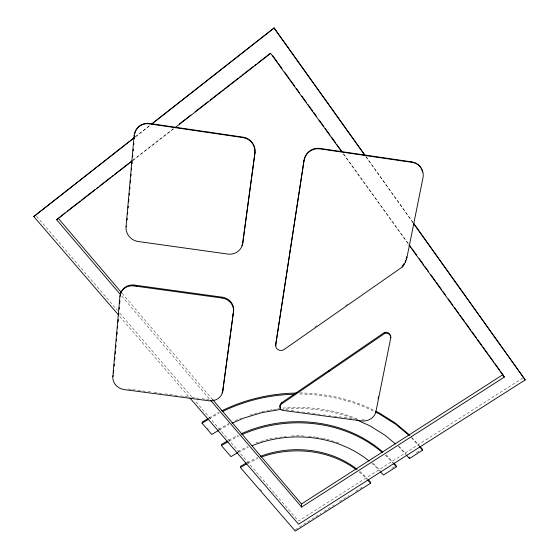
<?xml version="1.0" encoding="UTF-8"?>
<svg xmlns="http://www.w3.org/2000/svg" width="559" height="559" viewBox="0 0 559 559"><rect width="100%" height="100%" fill="white"/><g stroke="black" fill="none" stroke-linecap="round" stroke-linejoin="round"><path stroke-width="0.42" stroke-dasharray="2.79 2.1" d="M135.613 136.55L150.015 125.265M135.397 136.892L150.504 125.048M132.476 160.475L173.751 128.388M133.028 160.377L173.625 128.815M314.731 327.211L317.582 325.226M345.392 305.878L349.648 302.915M522.944 377.947L298.478 521.086L194.867 400.524M295.278 529.701L321.048 513.323M323.989 511.45L334.296 504.896M339.453 501.619L349.019 495.533M355.65 491.319L363.008 486.644M391.817 468.323L394.689 466.499M416.42 452.678L420.068 450.365M208.919 418.09L218.548 412.36M209.464 418.768L219.317 412.905M218.583 429.368L229.099 423.422M219.156 430.074L228.952 424.547M228.785 440.171L238.12 435.14M228.638 441.337L238.714 435.985M237.813 451.504L247.7 446.459M238.441 452.252L248.378 447.305M247.085 462.531L257.294 457.625M247.728 463.32L257.951 458.52M235.276 420.731L241.453 418.048M249.873 415.162L260.389 412.025M255.994 442.903L268.152 439.318M262.003 411.543L268.718 410.376M269.557 410.236L272.918 409.649M273.756 409.509L277.11 408.922M277.956 408.783L280.471 408.343C306.507 405.799 333.374 408.783 357.515 419.159M269.697 438.864L286.446 436.299M281.317 409.391C305.801 406.903 330.725 409.957 353.819 418.502M291.532 436.027L298.317 435.671L304.236 436.041M308.463 436.313L315.164 437.033M299.701 392.907C325.604 393.445 351.597 398.84 374.712 410.76M299.75 393.962C325.408 394.528 351.213 399.734 374.167 411.494M128.228 389.001L131.665 389.455M132.525 389.567L136.822 390.14M137.682 390.252L141.979 390.818M142.838 390.93L147.136 391.496M147.995 391.614L150.574 391.95M154.011 392.404L161.747 393.431M165.184 393.878L168.622 394.333M169.482 394.451L173.779 395.017M174.639 395.129L177.217 395.472M180.655 395.926L184.093 396.38M184.952 396.492L188.39 396.946M191.828 397.4L198.704 398.308M202.141 398.763L205.579 399.217M206.439 399.329L209.017 399.671M285.894 409.817L290.177 410.383M291.036 410.502L293.608 410.837M297.039 411.291L298.751 411.515M302.181 411.969L306.465 412.535M307.324 412.647L311.608 413.213M312.467 413.332L316.75 413.898M317.61 414.009L320.181 414.345M323.612 414.799L325.324 415.03M328.755 415.477L330.467 415.707M333.898 416.162L338.181 416.728M339.04 416.839L343.324 417.405M344.183 417.517L348.467 418.083M349.326 418.195L353.609 418.761M354.469 418.873L357.04 419.215M315.989 437.18L322.592 438.389M323.423 438.536L325.072 438.843M326.722 439.143L339.369 443.063M359.661 471.37L362.861 473.955L367.48 478.881M359.22 472.082L363.07 475.192L367.123 479.51M371.63 463.118L374.691 465.612L379.952 471.265M373.237 463.397L380.288 470.664M385.298 455.026L392.886 462.971M386.15 454.753L393.187 462.398M399.063 446.257L406.337 454.243M398.239 446.201L406.1 454.816M411.724 437.32L419.327 445.74M411.424 437.767L418.698 445.823M207.396 427.998L208.535 429.319M260.48 489.439L261.619 490.753M119.766 316.464L189.235 397.19M36.614 216.368L117.453 310.434M119.731 313.082L192.596 397.875M122.121 293.328L212.658 399.65M121.701 296.06L209.953 399.566M343.107 153.746L408.412 244.213M343.722 154.074L408.524 243.864M365.949 156.534L413.115 222.608M365.914 156.793L413.094 222.88M213.859 399.447A12.536 11.369 8.3 0 1 212.266 399.713M364.545 419.823A12.438 11.173 -8.3 0 1 361.324 419.781"/><path stroke-width="0.84" d="M281.582 403.912L281.589 402.815L384.592 332.381A4.94 4.549 -14.1 0 1 390.545 336.546L390.839 337.489L375.941 411.48A12.466 11.194 -8.3 0 1 361.533 420.913L281.974 410.271A4.248 3.836 0 0 1 281.582 403.912L384.878 333.318A4.954 4.556 -14.1 0 1 390.839 337.489M411.822 161.9L412.2 162.389A13.961 13.283 -39.6 0 1 422.981 177.839L406.938 257.524L405.471 262.045L402.403 266.923L284.056 349.529A5.317 4.933 0.4 0 1 278.263 349.745A5.317 4.933 0.4 0 1 275.692 344.931L304.096 160.035A13.772 13.591 -39.5 0 1 319.804 148.415L411.822 161.9A13.919 13.248 -39.7 0 1 422.583 172.032M120.625 293.964A13.15 12.123 22.5 0 1 134.481 285.104L222.314 297.199A12.955 12.13 10.7 0 1 233.571 311.056L222.727 391.167A12.571 11.39 8.3 0 1 208.821 400.761L124.357 389.609A12.724 11.411 16.8 0 1 112.834 376.591L119.919 296.382L120.374 295.543M134.817 133.524A14.234 13.521 48.2 0 1 149.63 123.476L243.081 137.172A13.877 13.661 48.1 0 1 254.939 152.866L242.704 243.249A13.36 12.843 15.7 0 1 227.848 254.072L138.22 241.516A13.619 12.794 30.8 0 1 126.055 226.828L134.097 135.725L134.544 135.313M113.533 372.965L113.763 370.365M114.141 366.033L114.295 364.3M114.679 359.975L114.909 357.376M115.217 353.91L115.447 351.311M115.748 347.852L115.979 345.252M116.363 340.92L116.517 339.187M116.901 334.862L117.124 332.298M117.502 328.021L117.656 326.309M118.033 322.04L118.256 319.475M118.641 315.199L118.787 313.494M119.165 309.218L119.319 307.506M119.696 303.237L119.919 300.672M127.047 220.106L127.2 218.373M127.578 214.048L127.732 212.315M128.116 207.99L128.27 206.264M128.654 201.932L128.877 199.339M129.262 195.014L129.415 193.281M129.8 188.956L129.954 187.223M130.331 182.898L130.561 180.305M130.946 175.98L131.099 174.247M131.484 169.922L131.638 168.189M132.015 163.864L132.169 162.131M132.63 156.939L132.783 155.213M133.168 150.888L133.315 149.155M133.699 144.83L133.853 143.097M134.237 138.772L134.467 136.179M368.06 479.496L370.372 481.963L370.596 483.214L295.306 531.05L240.405 467.548L240.517 466.332L246.358 462.957M222.727 391.167L233.571 311.056M242.704 243.249L254.939 152.866M237.694 452.692L230.951 456.619L221.406 445.579L221.567 444.405L227.338 441.023M275.692 344.931L304.096 160.035M233.012 315.01L233.152 314.123M218.415 430.514L211.77 434.434L202.044 423.184L202.26 422.059L208.179 418.53M378.087 398.49L378.422 396.792M233.431 311.936A12.99 12.165 10.7 0 0 222.147 298.052L222.314 297.199M254.855 153.334A13.919 13.696 47.8 0 0 242.962 137.591L243.081 137.172M151.873 123.972L274.155 27.95L364.936 155.116M112.834 376.591L113.302 375.564M136.172 286.215L136.585 285.397M119.919 296.382A13.185 12.151 22.5 0 1 134.062 285.922L134.481 285.104M208.234 132.504L208.458 132.099M126.055 226.828L126.509 226.164M120.569 294.733L56.641 219.757L65.054 212.895M134.097 135.725A14.282 13.556 48.1 0 1 149.225 123.853L149.63 123.476M118.627 315.136L33.785 216.543L134.237 137.626M152.069 123.651L274.155 27.95M33.785 216.543L134.712 137.43M67.122 211.288L80.189 201.128M81.565 200.059L95.323 189.361M96.7 188.292L98.077 187.223M99.453 186.147L110.458 177.594M111.835 176.525L113.211 175.456M114.588 174.387L128.346 163.689M129.723 162.62L131.784 161.013M179.257 124.105L190.947 115.014M195.077 111.807L208.151 101.647M210.212 100.04L223.286 89.88M224.662 88.811L238.42 78.113M239.797 77.044L241.174 75.968M242.55 74.899L253.555 66.346M254.932 65.277L256.308 64.208M257.685 63.132L270.067 53.51M56.641 219.757L132.336 160.908M175.002 127.745L270.661 53.385L341.577 151.629M301.608 507.055L301.497 503.973L502.918 374.663L504.33 377.087L301.608 507.055L210.519 400.23M413.625 223.314L525.215 379.917L298.569 524.237L189.808 397.854M393.774 463.041L396.121 465.584L396.415 466.807L383.46 475.038L380.539 471.894M406.659 455.431L409.467 458.513L422.611 450.163L422.248 448.975L419.914 446.382M202.044 423.184L208.724 419.208M221.406 445.579L227.918 441.764M240.405 467.548L246.994 463.746M221.769 410.802C244.919 399.44 270.563 393.424 296.347 393.089M222.363 411.571C244.849 400.635 269.697 394.675 294.698 394.242M232.048 423.205L244.101 417.964L261.947 412.647L280.464 409.44M241.09 433.854C286.564 413.129 344.547 418.712 382.719 451.931M241.74 434.678C286.942 414.408 344.288 419.921 382.342 452.601M252.151 445.691C290.121 430.318 336.867 434.965 369.087 461.035M260.284 456.354C291.938 444.447 330.11 448.276 357.103 469.301M261.738 456.906C292.769 446.005 329.447 449.66 356.097 469.56M134.062 285.922L222.147 298.052M149.225 123.853L242.962 137.591M304.159 160.517A13.814 13.626 -39.1 0 1 319.916 148.869L412.2 162.389M356.928 419.921L370.163 425.979L385.067 435.279L395.632 444.035M375.501 411.124L378.667 412.584L395.22 422.995L409.831 435.216M375.753 412.228L378.918 413.688L395.513 424.127L408.895 435.307M367.703 480.125L370.596 483.214M393.473 463.614L396.415 466.807M419.257 446.445L422.611 450.163M58.178 218.241L121.555 292.664M213.224 400.314L301.497 503.973M408.922 244.919L504.33 377.087M272.792 55.802L277.383 62.161M278.403 63.579L281.981 68.526M284.531 72.062L289.122 78.428M290.142 79.839L294.733 86.205M296.263 88.322L299.324 92.563M301.881 96.099L306.472 102.465M308.002 104.582L312.593 110.948M313.613 112.359L316.673 116.607M319.224 120.136L323.822 126.502M325.352 128.626L329.943 134.985M331.473 137.109L335.554 142.762M336.574 144.18L341.675 151.244M409.544 245.282L411.075 247.399M412.095 248.818L416.686 255.177M419.236 258.712L423.827 265.078M424.847 266.489L428.418 271.436M430.975 274.972L435.566 281.338M436.586 282.749L441.687 289.821M442.707 291.239L445.768 295.48M448.318 299.016L452.916 305.375M454.446 307.499L459.037 313.858M460.057 315.276L464.648 321.635M465.668 323.053L470.769 330.124M471.796 331.536L476.387 337.902M477.407 339.313L481.998 345.679M483.018 347.09L488.119 354.161M489.139 355.573L493.737 361.939M494.757 363.35L499.348 369.716M500.368 371.127L502.918 374.663M274.085 28.181L364.901 155.374M413.604 223.593L525.215 379.917M406.589 256.777L406.938 257.524M406.127 258.614L406.477 259.362M405.499 260.41L405.848 261.165M405.121 261.291L405.471 262.045M403.759 263.813L404.101 264.575M403.228 264.617L403.57 265.385M402.662 265.399L403.004 266.168M402.061 266.154L402.403 266.923M384.592 332.381L384.878 333.318M409.139 457.311L409.467 458.513M319.804 148.415L319.916 148.869M328.79 370.526L328.916 371.546M290.191 250.159L290.205 250.893M222.887 390.098A12.536 11.369 8.3 0 1 222.077 392.956M280.325 407.525A4.234 3.829 0 0 1 281.589 402.815M242.823 242.543A13.325 12.815 15.8 0 1 241.935 245.757M275.866 345.846A5.304 4.919 0.4 0 1 275.713 343.967"/></g></svg>
